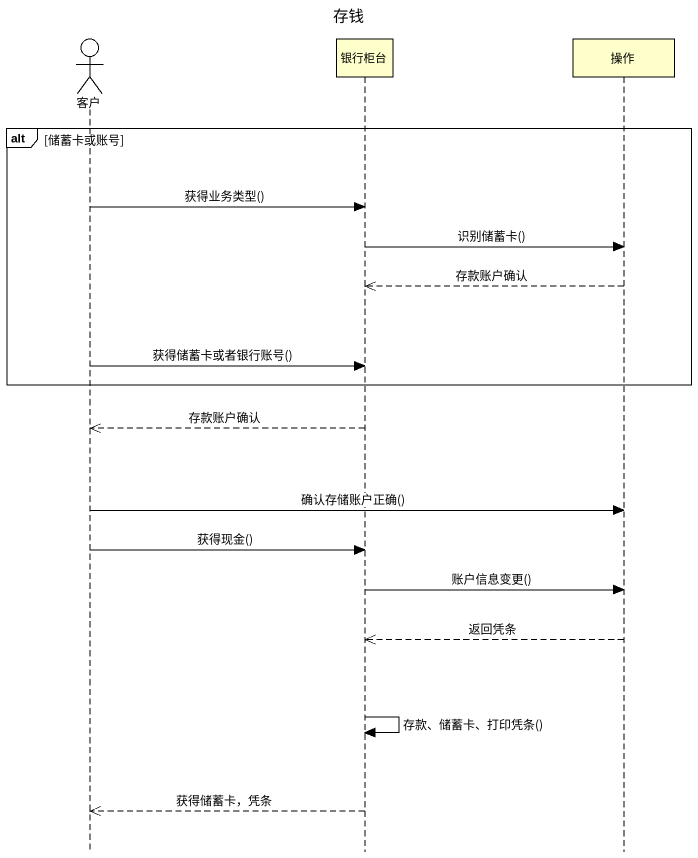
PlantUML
@startuml
title 存钱
hide footbox
actor 客户
participant 银行柜台
participant 操作

alt 储蓄卡或账号
  客户 -> 银行柜台 : 获得业务类型()
  银行柜台 -> 操作 : 识别储蓄卡()
  操作 -->> 银行柜台 : 存款账户确认
  客户 -> 银行柜台 : 获得储蓄卡或者银行账号()
end
银行柜台 -->> 客户 : 存款账户确认
客户 -> 操作 : 确认存储账户正确()
客户 -> 银行柜台 : 获得现金()
银行柜台 -> 操作 : 账户信息变更()
操作 -->> 银行柜台 : 返回凭条
银行柜台 -> 银行柜台 : 存款、储蓄卡、打印凭条()
银行柜台 -->> 客户 : 获得储蓄卡，凭条
@enduml
